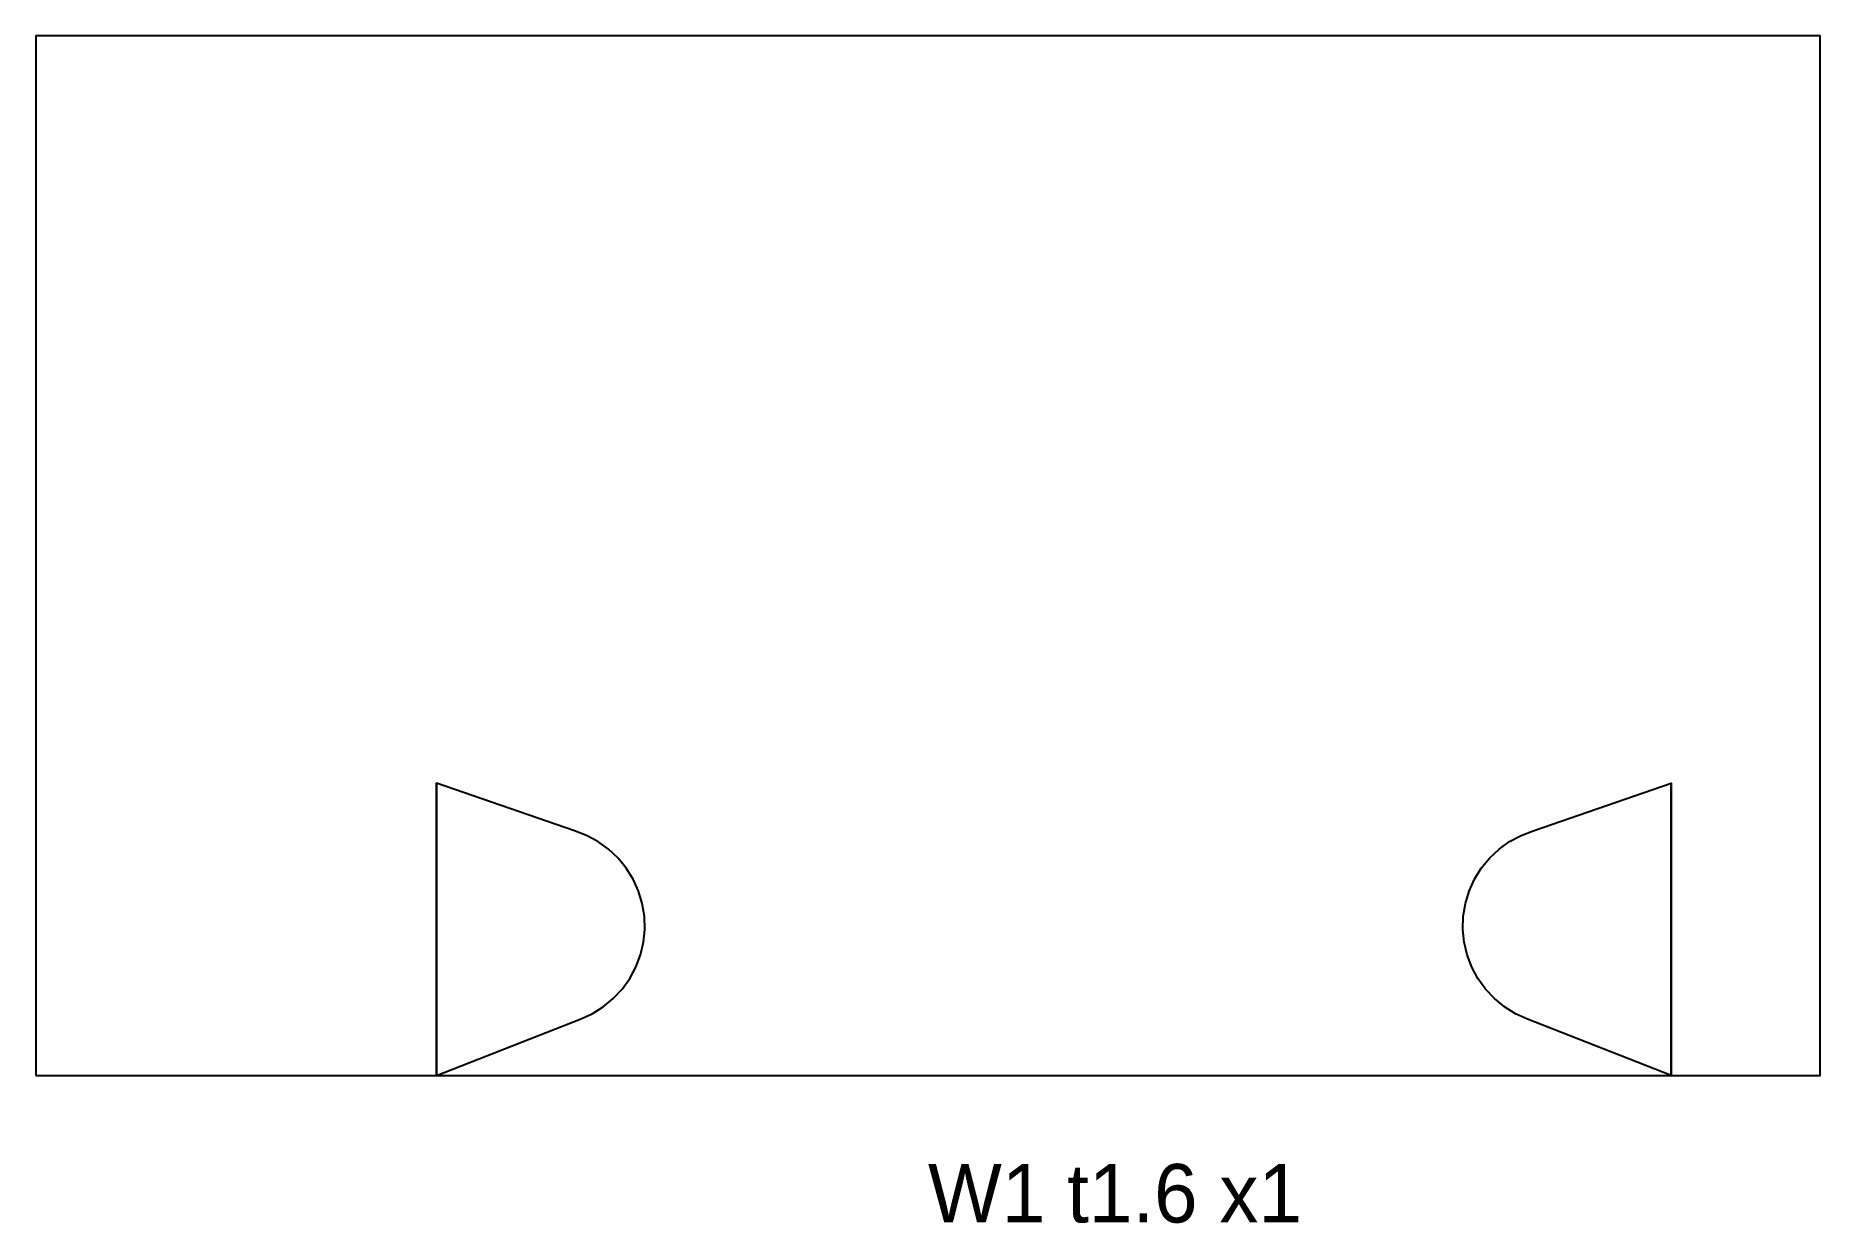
# Model space of a CAD drawing. Header units: metres. Extents: x -30.5 to 30.5, y -22.8 to 17.8.
import ezdxf

# ---------------------------------------------------------------- set-up
doc = ezdxf.new("R2010")
doc.units = ezdxf.units.M
for name, color, linetype in [('BEND', 7, 'Continuous'), ('CUT', 7, 'Continuous'), ('NOTES', 7, 'Continuous')]:
    doc.layers.add(name, color=color, linetype=linetype)

msp = doc.modelspace()

# ---------------------------------------------------------------- linework, layer by layer
at = {"layer": 'BEND'}
for points in [[(-16.8, -17.776), (-16.8, -7.776)], [(25.4, -17.776), (25.4, -7.776)]]:
    msp.add_lwpolyline(points, dxfattribs=at)
at = {"layer": 'CUT'}
for points in [[(-30.5, -17.776), (30.5, -17.776), (30.5, 17.776), (-30.5, 17.776), (-30.5, -17.776)], [(-11.104, -15.428), (-10.76, -15.146), (-10.455, -14.822), (-10.196, -14.461), (-9.985, -14.069), (-9.828, -13.653), (-9.726, -13.22), (-9.682, -12.778), (-9.696, -12.333), (-9.768, -11.894), (-9.896, -11.468), (-10.079, -11.063), (-10.313, -10.685), (-10.595, -10.341), (-10.919, -10.036), (-11.28, -9.777), (-11.672, -9.566), (-12.088, -9.409), (-16.8, -7.776), (-16.8, -17.776), (-11.887, -15.845), (-11.482, -15.662), (-11.104, -15.428)], [(19.704, -15.428), (19.36, -15.146), (19.055, -14.822), (18.796, -14.461), (18.585, -14.069), (18.428, -13.653), (18.326, -13.22), (18.282, -12.778), (18.296, -12.333), (18.368, -11.894), (18.496, -11.468), (18.679, -11.063), (18.913, -10.685), (19.195, -10.341), (19.519, -10.036), (19.88, -9.777), (20.272, -9.566), (20.688, -9.409), (25.4, -7.776), (25.4, -17.776), (20.487, -15.845), (20.082, -15.662), (19.704, -15.428)]]:
    msp.add_lwpolyline(points, dxfattribs=at)

# ---------------------------------------------------------------- texts
at = {"layer": 'NOTES'}
msp.add_text('W1 t1.6 x1', height=2, dxfattribs=at).set_placement((0, -22.8))

doc.saveas('drawing.dxf')
